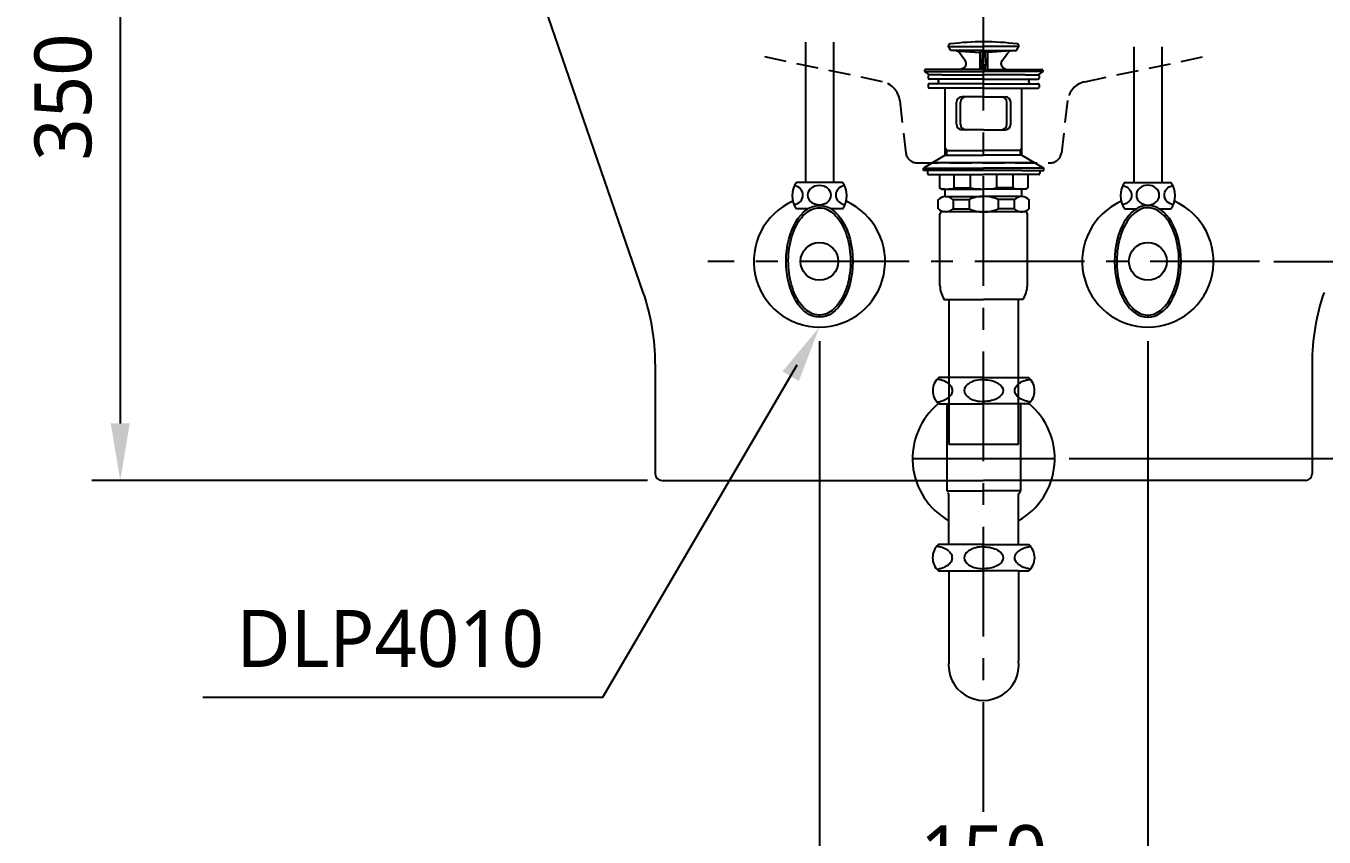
# Model space of a CAD drawing. Extents: x 7158 to 10258, y -4678 to -2578.
# Drawn here: x 7841 to 8434, y -4265 to -3895 of the extents above; entities that cross this region are included whole.
import ezdxf

# ---------------------------------------------------------------- set-up
doc = ezdxf.new("R2010")
doc.units = 0
doc.header["$LTSCALE"] = 20
doc.header["$MEASUREMENT"] = 0
doc.linetypes.add('CENTER', pattern=[2, 1.25, -0.25, 0.25, -0.25])
doc.linetypes.add('HIDDEN', pattern=[0.375, 0.25, -0.125])
doc.layers.get('0').update_dxf_attribs({"linetype": 'CONTINUOUS'})
doc.layers.get('DEFPOINTS').update_dxf_attribs({"linetype": 'CONTINUOUS'})
for name, color, linetype in [('1', 1, 'CONTINUOUS'), ('3', 3, 'CONTINUOUS'), ('4', 4, 'CONTINUOUS'), ('6', 6, 'CONTINUOUS'), ('7', 7, 'CONTINUOUS'), ('CENTER', 2, 'CENTER')]:
    doc.layers.add(name, color=color, linetype=linetype)
doc.styles.get("Standard").update_dxf_attribs({"font": 'NanumGothic.ttf'})
doc.dimstyles.get("Standard").update_dxf_attribs({"dimtxt": 2.5, "dimasz": 2, "dimexe": 2, "dimexo": 1, "dimgap": 1.5, "dimtad": 1, "dimdec": 0, "dimlfac": 10, "dimrnd": 0.5, "dimzin": 0, "dimdsep": 46, "dimtxsty": 'Standard', "dimcen": 0, "dimclrt": 2, "dimadec": 0, "dimazin": 0, "dimtfac": 1, "dimtdec": 0, "dimtmove": 0, "dimatfit": 3, "dimfxl": 1, "dimtolj": 1, "dimtzin": 0, "dimarcsym": 0})

# ---------------------------------------------------------------- blocks, each defined once
blk = doc.blocks.new('A$C70257C18')
at = {"layer": '1'}
blk.add_line((50.83, 128.41), (4.17, 128.41), dxfattribs=at)
at = {"layer": '3'}
for p, q in [((12.5, 179.6), (11.27, 181.73)), ((11.39, 181.53), (27.5, 181.53)), ((27.5, 179.6), (12.5, 179.6)), ((15.02, 179.42), (25.75, 178.71)), ((19.23, 174.72), (16.51, 178.57)), ((27.5, 179.6), (25.75, 178.71)), ((25.75, 178.71), (25.75, 171)), ((26.98, 179.34), (26.55, 172.93)), ((43.61, 181.53), (27.5, 181.53)), ((27.5, 179.6), (42.5, 179.6)), ((27.5, 179.6), (29.25, 178.71)), ((28.02, 179.34), (28.45, 172.93)), ((39.98, 179.42), (29.25, 178.71)), ((29.25, 178.71), (29.25, 171)), ((35.77, 174.72), (38.49, 178.57)), ((42.5, 179.6), (43.73, 181.73)), ((26.75, 171), (26.55, 172.95)), ((26.55, 172.95), (27.5, 172.95)), ((28.45, 172.95), (27.5, 172.95)), ((28.25, 171), (28.45, 172.95)), ((0.5, 170.6), (0.5, 170)), ((0.5, 170), (27.5, 170)), ((0.5, 170), (2.64, 168.5)), ((10.2, 171), (0.9, 171)), ((2.2, 168.3), (2.2, 167)), ((8.5, 168.5), (2.4, 168.5)), ((27.5, 166.5), (2.7, 166.5)), ((8.5, 168.5), (27.5, 168.5)), ((27.5, 171), (10.2, 171)), ((17.14, 171), (18.59, 171.84)), ((27.5, 171), (44.8, 171)), ((54.5, 170), (27.5, 170)), ((46.5, 168.5), (27.5, 168.5)), ((27.5, 166.5), (52.3, 166.5)), ((37.86, 171), (36.41, 171.84)), ((44.8, 171), (54.1, 171)), ((46.5, 168.5), (52.6, 168.5)), ((54.5, 170), (52.36, 168.5)), ((52.8, 168.3), (52.8, 167)), ((54.5, 170.6), (54.5, 170)), ((2.2, 164), (2.2, 162.7)), ((27.5, 162.5), (2.4, 162.5)), ((27.5, 164.5), (2.7, 164.5)), ((10, 131.91), (10, 162.5)), ((27.5, 164.5), (52.3, 164.5)), ((27.5, 162.5), (52.6, 162.5)), ((45, 131.91), (45, 162.5)), ((52.8, 164), (52.8, 162.7)), ((15.13, 146), (15.13, 156)), ((16.89, 146), (16.89, 156)), ((27.5, 158.5), (17.63, 158.5)), ((27.5, 158.5), (37.37, 158.5)), ((38.11, 146), (38.11, 156)), ((39.87, 146), (39.87, 156)), ((27.5, 143.5), (17.63, 143.5)), ((27.5, 143.5), (37.37, 143.5)), ((10, 131.91), (0, 125.91)), ((10.7, 134), (10, 135.21)), ((10, 134), (27.5, 134)), ((10, 131.91), (27.5, 131.91)), ((10.7, 131.91), (10.7, 134)), ((45, 134), (27.5, 134)), ((45, 131.91), (27.5, 131.91)), ((44.3, 134), (45, 135.21)), ((44.3, 131.91), (44.3, 134)), ((45, 131.91), (55, 125.91)), ((0, 125.91), (27.5, 125.91)), ((0, 124.91), (0, 125.91)), ((10, 124.91), (0, 124.91)), ((1.81, 124.91), (1.81, 123.61)), ((45, 124.91), (10, 124.91)), ((55, 125.91), (27.5, 125.91)), ((45, 124.91), (55, 124.91)), ((53.19, 124.91), (53.19, 123.61)), ((55, 124.91), (55, 125.91)), ((2.31, 123.11), (7.31, 123.11)), ((7.31, 123.11), (27.5, 123.11)), ((7.31, 123.11), (7.31, 116.98)), ((14.08, 116.98), (14.08, 123.11)), ((21.48, 116.98), (21.48, 123.11)), ((47.69, 123.11), (27.5, 123.11)), ((33.52, 116.98), (33.52, 123.11)), ((40.92, 116.98), (40.92, 123.11)), ((47.69, 123.11), (47.69, 116.98)), ((52.69, 123.11), (47.69, 123.11)), ((8.31, 116.41), (7.31, 116.98)), ((8.31, 116.41), (9.71, 116.41)), ((9.71, 116.41), (27.5, 116.41)), ((10, 112.99), (10, 116.41)), ((10.14, 113), (27.26, 113)), ((14.08, 116.98), (21.48, 116.98)), ((45.29, 116.41), (27.5, 116.41)), ((44.86, 113), (27.74, 113)), ((40.92, 116.98), (33.52, 116.98)), ((45, 112.99), (45, 116.41)), ((46.69, 116.41), (45.29, 116.41)), ((46.69, 116.41), (47.69, 116.98)), ((6.76, 107.44), (6.76, 111.56)), ((13.53, 111.56), (20.93, 111.56)), ((13.53, 111.56), (13.53, 107.44)), ((13.53, 107.44), (20.93, 107.44)), ((20.93, 111.56), (20.93, 107.44)), ((34.07, 111.56), (34.07, 107.44)), ((41.47, 111.56), (34.07, 111.56)), ((41.47, 107.44), (34.07, 107.44)), ((41.47, 111.56), (41.47, 107.44)), ((48.24, 107.44), (48.24, 111.56)), ((7.5, 72.4), (7.5, 105)), ((27.5, 106), (8.5, 106)), ((44.86, 106), (27.5, 106)), ((44.3, 106), (44.86, 106)), ((44.86, 106), (45.26, 106)), ((46.5, 106), (45, 106)), ((47.5, 72.4), (47.5, 105)), ((47.5, 99.64), (47.5, 105)), ((9.5, 66), (27.5, 66)), ((11.63, 66), (11.63, 0)), ((45.5, 66), (27.5, 66)), ((43.38, 0), (43.38, 66)), ((11.63, 0), (43.38, 0))]:
    blk.add_line(p, q, dxfattribs=at)
for centre, radius, start, end in [((12.35, 181.53), 1.1, 97.32041, 169.4262), ((27.5, 63.6), 120, 90, 97.32041), ((14.87, 177.42), 2, 35.20233, 86.26181), ((27.5, 63.6), 120, 82.67959, 90), ((40.13, 177.42), 2, 93.73819, 144.79767), ((42.65, 181.53), 1.1, 10.5738, 82.67959), ((17.59, 173.57), 2, 300, 35.20233), ((37.41, 173.57), 2, 144.79767, 240), ((0.9, 170.6), 0.4, 90, 180), ((2.4, 168.3), 0.2, 90, 180), ((2.7, 167), 0.5, 180, 270), ((6, 165.5), 1, 270, 90), ((49, 165.5), 1, 90, 270), ((52.3, 167), 0.5, 270, 0), ((52.6, 168.3), 0.2, 0, 90), ((54.1, 170.6), 0.4, 0, 90), ((2.7, 164), 0.5, 90, 180), ((2.4, 162.7), 0.2, 180, 270), ((52.3, 164), 0.5, 0, 90), ((52.6, 162.7), 0.2, 270, 0), ((17.63, 156), 2.5, 90, 180), ((19.39, 156), 2.5, 90, 180), ((35.61, 156), 2.5, 0, 90), ((37.37, 156), 2.5, 0, 90), ((17.63, 146), 2.5, 180, 270), ((19.39, 146), 2.5, 180, 270), ((35.61, 146), 2.5, 270, 0), ((37.37, 146), 2.5, 270, 0), ((2.31, 123.61), 0.5, 180, 270), ((52.69, 123.61), 0.5, 270, 0), ((10.14, 108.29), 4.7, 43.94094, 136.05906), ((10.7, 126.58), 10.18, 250.56793, 289.43207), ((27.03, 99.4), 13.61, 89.0643, 116.64719), ((27.31, 145.86), 29.46, 258.59557, 270.37374), ((27.69, 145.86), 29.46, 269.62626, 281.40443), ((27.97, 99.4), 13.61, 63.35281, 90.9357), ((44.3, 126.58), 10.18, 250.56793, 289.43207), ((44.86, 108.29), 4.7, 43.94094, 136.05906), ((10.14, 110.71), 4.7, 223.94094, 316.05906), ((27.03, 119.6), 13.61, 243.35281, 270.9357), ((27.97, 119.6), 13.61, 269.0643, 296.64719), ((44.86, 110.71), 4.7, 223.94094, 316.05906), ((8.5, 105), 1, 90, 180), ((46.5, 105), 1, 0, 90), ((20.49, 72.95), 13, 182.42004, 212.30001), ((34.51, 72.95), 13, 327.69999, 357.57996)]:
    blk.add_arc(centre, radius, start, end, dxfattribs=at)
at = {"layer": '7', "extrusion": (0, 1, 0)}
for p, q in [((27.5, 161.25, -14.18), (27.5, 161.25, 445.82)), ((27.5, 161.25, 445.82), (27.5, 161.25, -14.18)), ((27.5, 161.25, -14.18), (27.5, 161.25, 445.82)), ((27.5, 161.25, 445.82), (27.5, 161.25, -14.18)), ((27.5, 161.25, 20), (27.5, 161.25, 0)), ((27.5, 161.25, 20), (27.5, 161.25, 0)), ((27.5, 161.25, 20), (27.5, 161.25, 0)), ((27.5, 161.25, 20), (27.5, 161.25, 0)), ((27.5, 161.25, -14.18), (27.5, 161.25, -14.18)), ((27.5, 161.25, -14.18), (27.5, 161.25, -14.18)), ((27.5, 161.25, -14.18), (27.5, 161.25, -14.18)), ((27.5, 161.25, -14.18), (27.5, 161.25, -14.18)), ((27.5, 161.25, 0), (27.5, 161.25, -14.18)), ((27.5, 161.25, 0), (27.5, 161.25, -14.18)), ((27.5, 161.25, 0), (27.5, 161.25, -14.18)), ((27.5, 161.25, 0), (27.5, 161.25, -14.18)), ((27.5, 161.25, 445.82), (27.5, 161.25, 445.82)), ((27.5, 161.25, 445.82), (27.5, 161.25, 445.82)), ((27.5, 161.25, 445.82), (27.5, 161.25, 445.82)), ((27.5, 161.25, 445.82), (27.5, 161.25, 445.82)), ((27.5, 161.25, 410.51), (27.5, 161.25, 445.82)), ((27.5, 161.25, 410.51), (27.5, 161.25, 445.82))]:
    blk.add_line(p, q, dxfattribs=at)
at = {"layer": '7'}
for points, knots in [([(27.5, 161.25, 381.33), (27.5, 161.25, 320.01), (27.5, 161.25, 258.69), (27.5, 161.25, 138.24), (27.5, 161.25, 79.12), (27.5, 161.25, 20)], [0, 0, 0, 0, 0.509144, 0.509144, 1, 1, 1, 1]), ([(27.5, 161.25, 381.33), (27.5, 161.25, 320.01), (27.5, 161.25, 258.69), (27.5, 161.25, 138.24), (27.5, 161.25, 79.12), (27.5, 161.25, 20)], [0, 0, 0, 0, 0.509144, 0.509144, 1, 1, 1, 1]), ([(27.5, 161.25, 381.33), (27.5, 161.25, 320.01), (27.5, 161.25, 258.69), (27.5, 161.25, 138.24), (27.5, 161.25, 79.12), (27.5, 161.25, 20)], [0, 0, 0, 0, 0.509144, 0.509144, 1, 1, 1, 1]), ([(27.5, 161.25, 381.33), (27.5, 161.25, 320.01), (27.5, 161.25, 258.69), (27.5, 161.25, 138.24), (27.5, 161.25, 79.12), (27.5, 161.25, 20)], [0, 0, 0, 0, 0.509144, 0.509144, 1, 1, 1, 1]), ([(27.5, 161.25, 410.51), (27.5, 161.25, 410.51), (27.5, 161.25, 410.6), (27.5, 161.25, 410.98), (27.5, 161.25, 411.25), (27.5, 161.25, 411.56)], [0, 0, 0, 0, 0.535587, 0.535587, 1, 1, 1, 1]), ([(27.5, 161.25, 410.51), (27.5, 161.25, 410.51), (27.5, 161.25, 410.6), (27.5, 161.25, 410.98), (27.5, 161.25, 411.25), (27.5, 161.25, 411.56)], [0, 0, 0, 0, 0.535587, 0.535587, 1, 1, 1, 1]), ([(27.5, 161.25, 410.51), (27.5, 161.25, 410.51), (27.5, 161.25, 410.6), (27.5, 161.25, 410.98), (27.5, 161.25, 411.25), (27.5, 161.25, 411.56)], [0, 0, 0, 0, 0.535587, 0.535587, 1, 1, 1, 1]), ([(27.5, 161.25, 410.51), (27.5, 161.25, 410.51), (27.5, 161.25, 410.6), (27.5, 161.25, 410.98), (27.5, 161.25, 411.25), (27.5, 161.25, 411.56)], [0, 0, 0, 0, 0.535587, 0.535587, 1, 1, 1, 1]), ([(27.5, 161.25, 381.33), (27.5, 161.25, 385.34), (27.5, 161.25, 389.33), (27.5, 161.25, 396.64), (27.5, 161.25, 400.03), (27.5, 161.25, 405.62), (27.5, 161.25, 407.86), (27.5, 161.25, 410.85), (27.5, 161.25, 411.61), (27.5, 161.25, 411.56)], [0, 0, 0, 0, 0.25, 0.25, 0.5, 0.5, 0.75, 0.75, 1, 1, 1, 1]), ([(27.5, 161.25, 381.33), (27.5, 161.25, 385.34), (27.5, 161.25, 389.33), (27.5, 161.25, 396.64), (27.5, 161.25, 400.03), (27.5, 161.25, 405.62), (27.5, 161.25, 407.86), (27.5, 161.25, 410.85), (27.5, 161.25, 411.61), (27.5, 161.25, 411.56)], [0, 0, 0, 0, 0.25, 0.25, 0.5, 0.5, 0.75, 0.75, 1, 1, 1, 1]), ([(27.5, 161.25, 381.33), (27.5, 161.25, 385.34), (27.5, 161.25, 389.33), (27.5, 161.25, 396.64), (27.5, 161.25, 400.03), (27.5, 161.25, 405.62), (27.5, 161.25, 407.86), (27.5, 161.25, 410.85), (27.5, 161.25, 411.61), (27.5, 161.25, 411.56)], [0, 0, 0, 0, 0.25, 0.25, 0.5, 0.5, 0.75, 0.75, 1, 1, 1, 1]), ([(27.5, 161.25, 381.33), (27.5, 161.25, 385.34), (27.5, 161.25, 389.33), (27.5, 161.25, 396.64), (27.5, 161.25, 400.03), (27.5, 161.25, 405.62), (27.5, 161.25, 407.86), (27.5, 161.25, 410.85), (27.5, 161.25, 411.61), (27.5, 161.25, 411.56)], [0, 0, 0, 0, 0.25, 0.25, 0.5, 0.5, 0.75, 0.75, 1, 1, 1, 1])]:
    blk.add_open_spline(points, degree=3, knots=knots, dxfattribs=at)
for points, degree in [([(27.5, 161.25, 0), (27.5, 161.25)], 1), ([(27.5, 161.25, 0), (27.5, 161.25)], 1), ([(27.5, 161.25, 0), (27.5, 161.25)], 1), ([(27.5, 161.25, 0), (27.5, 161.25)], 1), ([(27.5, 161.25, -14.18), (27.5, 161.25, -9.46), (27.5, 161.25, -4.73), (27.5, 161.25, 0)], 3), ([(27.5, 161.25, -14.18), (27.5, 161.25, -9.46), (27.5, 161.25, -4.73), (27.5, 161.25, 0)], 3), ([(27.5, 161.25, -14.18), (27.5, 161.25, -9.46), (27.5, 161.25, -4.73), (27.5, 161.25, 0)], 3), ([(27.5, 161.25, -14.18), (27.5, 161.25, -9.46), (27.5, 161.25, -4.73), (27.5, 161.25, 0)], 3)]:
    blk.add_open_spline(points, degree=degree, dxfattribs=at)
blk = doc.blocks.new('A$C7FD77792')
at = {"layer": '1'}
blk.add_line((0, 110.19), (65, 110.19), dxfattribs=at)
at = {"layer": '4'}
for p, q in [((16.25, 147.19), (11.96, 147.19)), ((32.5, 147.19), (16.25, 147.19)), ((32.5, 147.19), (48.75, 147.19)), ((48.75, 147.19), (53.04, 147.19)), ((12.35, 135.19), (11.96, 135.19)), ((12.35, 135.19), (32.5, 135.19)), ((15.7, 135.19), (15.7, 95.41)), ((52.65, 135.19), (32.5, 135.19)), ((49.3, 135.19), (49.3, 95.41)), ((52.65, 135.19), (53.04, 135.19)), ((15.7, 95.41), (32.5, 95.41)), ((49.3, 95.41), (32.5, 95.41)), ((16.63, 70.89), (16.63, 93.76)), ((48.38, 70.89), (48.38, 93.76)), ((16.63, 70.89), (11.88, 70.89)), ((32.42, 70.89), (16.63, 70.89)), ((32.42, 70.89), (32.5, 70.89)), ((32.58, 70.89), (32.5, 70.89)), ((32.58, 70.89), (48.38, 70.89)), ((48.38, 70.89), (53.12, 70.89)), ((11.88, 58.89), (16.63, 58.89)), ((16.63, 58.89), (32.42, 58.89)), ((16.63, 58.89), (16.63, 17.81)), ((48.38, 58.89), (32.58, 58.89)), ((48.38, 58.89), (48.38, 17.81)), ((48.38, 58.89), (53.12, 58.89))]:
    blk.add_line(p, q, dxfattribs=at)
for points in [[(18.31, 141.19, 0.155217), (17.71, 143.04, 0.106747), (15.65, 144.93, 0.073043), (12.88, 146.05, 0.028511), (11.15, 146.37, 0.059523)], [(24.22, 142.92, 0.32729), (24.22, 139.45, 0.106373), (26.24, 137.65, 0.071219), (28.94, 136.6, 0.057537), (32.5, 136.19, 0.057537)], [(32.5, 146.19, 0.057537), (28.94, 145.77, 0.071219), (26.24, 144.72, 0.106373), (24.22, 142.92, 0.159483)], [(32.5, 146.19, -0.057537), (36.06, 145.77, -0.071219), (38.76, 144.72, -0.106373), (40.78, 142.92, -0.159483)], [(40.78, 142.92, -0.32729), (40.78, 139.45, -0.106373), (38.76, 137.65, -0.071219), (36.06, 136.6, -0.057537), (32.5, 136.19, -0.057537)], [(46.69, 141.19, -0.155217), (47.29, 143.04, -0.106747), (49.35, 144.93, -0.073043), (52.12, 146.05, -0.028511), (53.85, 146.37, -0.059523)], [(11.15, 136, 0.028511), (12.88, 136.32, 0.073043), (15.65, 137.44, 0.106747), (17.71, 139.33, 0.155217), (18.31, 141.19, 0.155217)], [(53.85, 136, -0.028511), (52.12, 136.32, -0.073043), (49.35, 137.44, -0.106747), (47.29, 139.33, -0.155217), (46.69, 141.19, -0.155217)], [(16.63, 67.87, 0.049056), (15.58, 68.63, 0.073043), (12.81, 69.75, 0.028511), (11.08, 70.07)], [(18.23, 64.89, 0.155217), (17.64, 66.74, 0.054411), (16.68, 67.82, 0.054411)], [(24.14, 66.62, 0.32729), (24.14, 63.15, 0.106373), (26.16, 61.35, 0.071219), (28.86, 60.3, 0.057537), (32.42, 59.89, 0.057537)], [(32.5, 69.89, 0.05879), (28.86, 69.47, 0.071219), (26.16, 68.42, 0.106373), (24.14, 66.62, 0.159483)], [(32.5, 69.89, -0.05879), (36.14, 69.47, -0.071219), (38.84, 68.42, -0.106373), (40.86, 66.62, -0.159483)], [(40.86, 66.62, -0.32729), (40.86, 63.15, -0.106373), (38.84, 61.35, -0.071219), (36.14, 60.3, -0.057537), (32.58, 59.89, -0.057537)], [(46.77, 64.89, -0.155217), (47.36, 66.74, -0.05495), (48.33, 67.83, -0.05495)], [(48.38, 67.87, -0.049056), (49.42, 68.63, -0.073043), (52.19, 69.75, -0.028511), (53.92, 70.07)], [(11.08, 59.7, 0.028511), (12.81, 60.02, 0.073043), (15.58, 61.14, 0.049056), (16.63, 61.9, 0.049056)], [(16.69, 61.95, 0.054321), (17.64, 63.03, 0.155217), (18.23, 64.89)], [(48.32, 61.95, -0.054539), (47.36, 63.03, -0.155217), (46.77, 64.89)], [(53.92, 59.7, -0.028511), (52.19, 60.02, -0.073043), (49.42, 61.14, -0.049056), (48.38, 61.9, -0.049056)]]:
    blk.add_lwpolyline(points, format="xyb", dxfattribs=at)
for centre, radius, start, end in [((17.25, 141.19), 8, 131.40962, 228.59038), ((47.75, 141.19), 8, 311.40962, 48.59038), ((32.5, 110.19), 32.5, 129.44708, 240.76049), ((32.5, 110.19), 32.5, 299.23951, 50.55292), ((48.3, 95.41), 1, 301.29741, 0), ((15.7, 93.76), 0.925, 0, 58.70259), ((49.3, 93.76), 0.925, 121.29741, 180), ((17.17, 64.89), 8, 131.40962, 228.59038), ((47.83, 64.89), 8, 311.40962, 48.59038), ((32.5, 15.81), 16, 172.83336, 7.16664), ((32.5, 15.81), 16, 172.83336, 180)]:
    blk.add_arc(centre, radius, start, end, dxfattribs=at)
blk = doc.blocks.new('*D47')
at = {"layer": '1', "color": 3, "lineweight": -2, "transparency": 16777216}
for p, q in [((8203.79, -4039.02), (8203.79, -4312.04)), ((8353.79, -4039.02), (8353.79, -4312.04)), ((8327.79, -4299.04), (8229.79, -4299.04))]:
    blk.add_line(p, q, dxfattribs=at)
at = {"layer": '1', "color": 3, "transparency": 16777216}
for points in [[(8229.79, -4294.71), (8229.79, -4303.37), (8203.79, -4299.04)], [(8327.79, -4294.71), (8327.79, -4303.37), (8353.79, -4299.04)]]:
    blk.add_solid(points, dxfattribs=at)
at = {"layer": 'DEFPOINTS', "color": 0, "transparency": 16777216}
for p in [(8203.79, -4032.52), (8353.79, -4032.52), (8203.79, -4299.04)]:
    blk.add_point(p, dxfattribs=at)
at = {"layer": '1', "color": 2, "transparency": 16777216, "insert": (8278.79, -4273.04), "char_height": 26, "attachment_point": 5}
blk.add_mtext('\\A1;150', dxfattribs=at)
blk = doc.blocks.new('*D49')
at = {"layer": '1', "color": 3, "lineweight": -2, "transparency": 16777216}
for p, q in [((8535.29, -3752.52), (8615.25, -3752.52)), ((8602.25, -3976.52), (8602.25, -3778.52)), ((8411.29, -4002.52), (8615.25, -4002.52))]:
    blk.add_line(p, q, dxfattribs=at)
at = {"layer": '1', "color": 3, "transparency": 16777216}
for points in [[(8597.92, -3778.52), (8606.58, -3778.52), (8602.25, -3752.52)], [(8597.92, -3976.52), (8606.58, -3976.52), (8602.25, -4002.52)]]:
    blk.add_solid(points, dxfattribs=at)
at = {"layer": 'DEFPOINTS', "color": 0, "transparency": 16777216}
for p in [(8528.79, -3752.52), (8602.25, -3752.52), (8404.79, -4002.52)]:
    blk.add_point(p, dxfattribs=at)
at = {"layer": '1', "color": 2, "transparency": 16777216, "insert": (8576.25, -3877.52), "char_height": 26, "attachment_point": 5, "rotation": 90}
blk.add_mtext('\\A1;250', dxfattribs=at)
blk = doc.blocks.new('*D50')
at = {"layer": '1', "color": 3, "lineweight": -2, "transparency": 16777216}
for p, q in [((8535.29, -3752.52), (8682.34, -3752.52)), ((8669.34, -4066.52), (8669.34, -3778.52)), ((8317.79, -4092.52), (8682.34, -4092.52))]:
    blk.add_line(p, q, dxfattribs=at)
at = {"layer": '1', "color": 3, "transparency": 16777216}
for points in [[(8665, -3778.52), (8673.67, -3778.52), (8669.34, -3752.52)], [(8665, -4066.52), (8673.67, -4066.52), (8669.34, -4092.52)]]:
    blk.add_solid(points, dxfattribs=at)
at = {"layer": 'DEFPOINTS', "color": 0, "transparency": 16777216}
for p in [(8528.79, -3752.52), (8669.34, -3752.52), (8311.29, -4092.52)]:
    blk.add_point(p, dxfattribs=at)
at = {"layer": '1', "color": 2, "transparency": 16777216, "insert": (8643.34, -3922.52), "char_height": 26, "attachment_point": 5, "rotation": 90}
blk.add_mtext('\\A1;340', dxfattribs=at)
blk = doc.blocks.new('*D76')
at = {"color": 3, "lineweight": -2, "transparency": 16777216}
for p, q in [((8031.29, -3752.52), (7871.45, -3752.52)), ((7884.45, -3778.52), (7884.45, -4076.52)), ((8125.29, -4102.52), (7871.45, -4102.52))]:
    blk.add_line(p, q, dxfattribs=at)
at = {"color": 3, "transparency": 16777216}
for points in [[(7880.12, -3778.52), (7888.78, -3778.52), (7884.45, -3752.52)], [(7880.12, -4076.52), (7888.78, -4076.52), (7884.45, -4102.52)]]:
    blk.add_solid(points, dxfattribs=at)
at = {"layer": 'DEFPOINTS', "color": 0, "transparency": 16777216}
for p in [(8037.79, -3752.52), (7884.45, -4102.52), (8131.79, -4102.52)]:
    blk.add_point(p, dxfattribs=at)
at = {"color": 2, "transparency": 16777216, "insert": (7858.45, -3927.52), "char_height": 26, "attachment_point": 5, "rotation": 90}
blk.add_mtext('\\A1;350', dxfattribs=at)

msp = doc.modelspace()

# ---------------------------------------------------------------- linework, layer by layer
at = {"color": 2, "linetype": 'HIDDEN', "ltscale": 2}
for p, q in [((8240.47, -3929.17), (8243.27, -3953.1)), ((8317.11, -3929.17), (8314.3, -3953.1)), ((8248.24, -3957.52), (8309.34, -3957.52))]:
    msp.add_line(p, q, dxfattribs=at)
for centre, start, end in [((8248.24, -3952.52), 186.6755, 270), ((8309.34, -3952.52), 270, 353.3245)]:
    msp.add_arc(centre, 5, start, end, dxfattribs=at)
at = {"layer": '1', "color": 3}
for p, q in [((8104.9, -4201.41), (8193.68, -4049.78)), ((7922.11, -4201.41), (8104.9, -4201.41))]:
    msp.add_line(p, q, dxfattribs=at)
msp.add_solid([(8186.91, -4052.77), (8194.39, -4057.14), (8203.79, -4032.52)], dxfattribs=at)
at = {"layer": '3', "color": 7}
for p, q in [((8123.32, -4016.67), (8034.01, -3757.82)), ((8128.79, -4049.28), (8128.79, -4099.52)), ((8428.79, -4049.28), (8428.79, -4099.52)), ((8131.79, -4102.52), (8140.79, -4102.52)), ((8140.79, -4102.52), (8278.79, -4102.52)), ((8416.79, -4102.52), (8278.79, -4102.52)), ((8425.79, -4102.52), (8416.79, -4102.52))]:
    msp.add_line(p, q, dxfattribs=at)
at = {"layer": '3', "color": 2, "linetype": 'HIDDEN', "ltscale": 2}
for p, q in [((8232.6, -3920.55), (8174.17, -3908.23)), ((8324.98, -3920.55), (8383.4, -3908.23))]:
    msp.add_line(p, q, dxfattribs=at)
for centre, start, end in [((8230.54, -3930.33), 6.6755, 78.0964), ((8327.04, -3930.33), 101.9036, 173.3245)]:
    msp.add_arc(centre, 10, start, end, dxfattribs=at)
at = {"layer": '3', "color": 7}
for centre, radius, start, end in [((8028.79, -4049.28), 100, 0, 19.03655), ((8528.79, -4049.28), 100, 160.96345, 180), ((8131.79, -4099.52), 3, 180, 270), ((8425.79, -4099.52), 3, 270, 0)]:
    msp.add_arc(centre, radius, start, end, dxfattribs=at)
at = {"layer": '6'}
for p, q in [((8197.44, -3902.52), (8197.44, -3966.52)), ((8210.14, -3902.52), (8210.14, -3966.52)), ((8347.44, -3904.63), (8347.44, -3966.52)), ((8360.14, -3904.61), (8360.14, -3966.52)), ((8210.14, -3966.52), (8193.29, -3966.52)), ((8214.29, -3966.52), (8210.14, -3966.52)), ((8343.29, -3966.52), (8347.44, -3966.52)), ((8347.44, -3966.52), (8364.29, -3966.52)), ((8198.65, -3978.52), (8193.29, -3978.52)), ((8214.29, -3978.52), (8208.93, -3978.52)), ((8343.29, -3978.52), (8348.65, -3978.52)), ((8358.93, -3978.52), (8364.29, -3978.52))]:
    msp.add_line(p, q, dxfattribs=at)
for centre in [(8203.79, -4002.52), (8353.79, -4002.52)]:
    msp.add_circle(centre, 8.62, dxfattribs=at)
for centre, radius, start, end in [((8201.29, -3972.52), 10, 143.1301, 216.8699), ((8206.29, -3972.52), 10, 323.1301, 36.8699), ((8351.29, -3972.52), 10, 143.1301, 216.8699), ((8356.29, -3972.52), 10, 323.1301, 36.8699), ((8203.79, -4002.52), 30, 113.91725, 66.08275), ((8353.79, -4002.52), 30, 113.91725, 66.08275)]:
    msp.add_arc(centre, radius, start, end, dxfattribs=at)
for centre, major_axis, start_param, end_param in [((8191.01, -3972.29), (-5.23, 0), 1.800504, 4.443058), ((8216.47, -3972.29), (5.23, 0), 1.824119, 4.49897)]:
    msp.add_ellipse(centre, major_axis=major_axis, ratio=0.866391, start_param=start_param, end_param=end_param, dxfattribs=at)
for centre, major_axis, ratio in [((8203.79, -3972.29), (5.23, 0), 0.866391), ((8203.79, -4002.52), (0, 25.5), 0.596529)]:
    msp.add_ellipse(centre, major_axis=major_axis, ratio=ratio, dxfattribs=at)
at = {"layer": '6', "extrusion": (0, 0, -1)}
for centre, major_axis, start_param, end_param in [((8341.11, -3972.29), (-5.23, 0), 1.824119, 4.49897), ((8366.56, -3972.29), (5.23, 0), 1.800504, 4.443058)]:
    msp.add_ellipse(centre, major_axis=major_axis, ratio=0.866391, start_param=start_param, end_param=end_param, dxfattribs=at)
for centre, major_axis, ratio in [((8353.79, -3972.29), (-5.23, 0), 0.866391), ((8353.79, -4002.52), (0, 25.5), 0.596529)]:
    msp.add_ellipse(centre, major_axis=major_axis, ratio=ratio, dxfattribs=at)
at = {"layer": '6'}
for points in [[(8203.79, -3978.02), (8201.71, -3978.02), (8199.61, -3978.83), (8195.71, -3982.07), (8193.94, -3984.51), (8191.21, -3990.54), (8190.26, -3994.12), (8189.41, -4001.64), (8189.51, -4005.57), (8190.74, -4012.92), (8191.87, -4016.34), (8194.89, -4021.93), (8196.77, -4024.09), (8200.77, -4026.73), (8202.88, -4027.23), (8207.03, -4026.63), (8209.11, -4025.51), (8212.86, -4021.68), (8214.51, -4018.97), (8216.93, -4012.55), (8217.69, -4008.84), (8218.15, -4001.23), (8217.85, -3997.33), (8216.25, -3990.19), (8214.95, -3986.95), (8211.68, -3981.84), (8209.71, -3979.98), (8206.4, -3978.33), (8205.09, -3978.02), (8203.79, -3978.02)], [(8353.79, -3978.02), (8355.87, -3978.02), (8357.97, -3978.83), (8361.86, -3982.07), (8363.64, -3984.51), (8366.36, -3990.54), (8367.31, -3994.12), (8368.16, -4001.64), (8368.06, -4005.57), (8366.83, -4012.92), (8365.7, -4016.34), (8362.69, -4021.93), (8360.81, -4024.09), (8356.81, -4026.73), (8354.7, -4027.23), (8350.54, -4026.63), (8348.46, -4025.51), (8344.71, -4021.68), (8343.06, -4018.97), (8340.65, -4012.55), (8339.88, -4008.84), (8339.42, -4001.23), (8339.72, -3997.33), (8341.33, -3990.19), (8342.63, -3986.95), (8345.9, -3981.84), (8347.86, -3979.98), (8351.18, -3978.33), (8352.48, -3978.02), (8353.79, -3978.02)]]:
    msp.add_open_spline(points, degree=3, knots=[0, 0, 0, 0, 0.46111, 0.46111, 0.922219, 0.922219, 1.383329, 1.383329, 1.844439, 1.844439, 2.305549, 2.305549, 2.766658, 2.766658, 3.227768, 3.227768, 3.688878, 3.688878, 4.149988, 4.149988, 4.611097, 4.611097, 5.072207, 5.072207, 5.533317, 5.533317, 5.994427, 5.994427, 6.283185, 6.283185, 6.283185, 6.283185], dxfattribs=at)
at = {"layer": 'CENTER', "color": 2, "linetype": 'CENTER', "ltscale": 2}
for p, q in [((8278.79, -4253.7), (8278.79, -3745.46)), ((8404.79, -4002.52), (8152.79, -4002.52))]:
    msp.add_line(p, q, dxfattribs=at)

# ---------------------------------------------------------------- block references
at = {"layer": '1'}
for name, p in [('A$C70257C18', (8251.29, -4085.92)), ('A$C7FD77792', (8246.29, -4202.7))]:
    msp.add_blockref(name, p, dxfattribs=at)

# ---------------------------------------------------------------- texts
at = {"layer": '1', "color": 2, "insert": (8007.79, -4174.83), "char_height": 26, "attachment_point": 5}
msp.add_mtext('DLP4010', dxfattribs=at)

# ---------------------------------------------------------------- dimensions: what is measured, and where the dimension line sits
dim = msp.add_linear_dim(base=(7884.45, -4102.52), p1=(8037.79, -3752.52), p2=(8131.79, -4102.52), angle=90, dimstyle='Standard', override={"dimscale": 1.3, "dimtxt": 20, "dimasz": 20, "dimexe": 10, "dimexo": 5, "dimgap": 10, "dimlfac": 1, "dimzin": 8, "dimclrd": 3, "dimclre": 3, "dimfxl": 1.25, "dimarcsym": 1})
dim.commit()
dim.dimension.update_dxf_attribs({"geometry": '*D76', "text_midpoint": (7858.45, -3927.52)})
at = {"layer": '1'}
dim = msp.add_linear_dim(base=(8669.34, -3752.52), p1=(8311.29, -4092.52), p2=(8528.79, -3752.52), angle=90, dimstyle='Standard', override={"dimscale": 1.3, "dimtxt": 20, "dimasz": 20, "dimexe": 10, "dimexo": 5, "dimgap": 10, "dimlfac": 1, "dimzin": 8, "dimclrd": 3, "dimclre": 3, "dimfxl": 1.25, "dimarcsym": 1}, dxfattribs=at)
dim.commit()
dim.dimension.update_dxf_attribs({"geometry": '*D50', "text_midpoint": (8643.34, -3922.52)})
dim = msp.add_linear_dim(base=(8602.25, -3752.52), p1=(8404.79, -4002.52), p2=(8528.79, -3752.52), angle=90, text='250', dimstyle='Standard', override={"dimscale": 1.3, "dimtxt": 20, "dimasz": 20, "dimexe": 10, "dimexo": 5, "dimgap": 10, "dimlfac": 1, "dimzin": 8, "dimclrd": 3, "dimclre": 3, "dimfxl": 1.25, "dimarcsym": 1}, dxfattribs=at)
dim.commit()
dim.dimension.update_dxf_attribs({"geometry": '*D49', "text_midpoint": (8576.25, -3877.52)})
dim = msp.add_linear_dim(base=(8203.79, -4299.04), p1=(8353.79, -4032.52), p2=(8203.79, -4032.52), dimstyle='Standard', override={"dimscale": 1.3, "dimtxt": 20, "dimasz": 20, "dimexe": 10, "dimexo": 5, "dimgap": 10, "dimlfac": 1, "dimzin": 8, "dimclrd": 3, "dimclre": 3}, dxfattribs=at)
dim.commit()
dim.dimension.update_dxf_attribs({"geometry": '*D47', "text_midpoint": (8278.79, -4273.04)})

doc.saveas('drawing.dxf')
